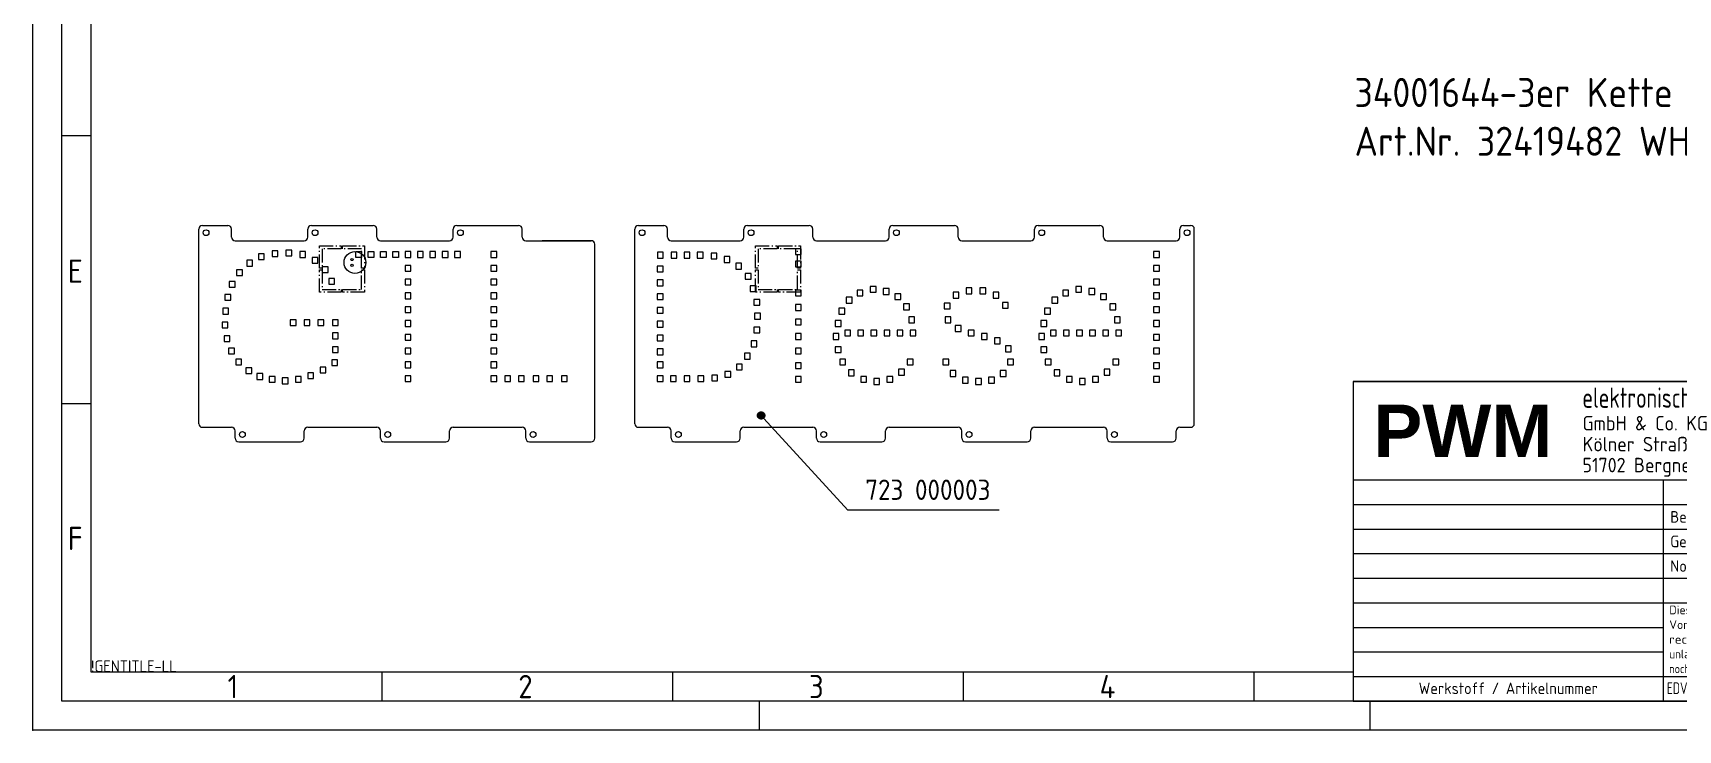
# Model space of a CAD drawing. Extents: x 0 to 874, y 0 to 598.
# Drawn here: x 0 to 566, y 0 to 240 of the extents above; entities that cross this region are included whole.
import ezdxf
from ezdxf.enums import TextEntityAlignment as Align

# ---------------------------------------------------------------- set-up
doc = ezdxf.new("R2010")
doc.units = 0
doc.header["$LTSCALE"] = 2
doc.linetypes.add('AM_DIN_G_W050', pattern=[13.75, 9.75, -1.5, 1, -1.5])
doc.linetypes.add('AM_DIN_G_W050X2', pattern=[6.875, 4.75, -0.875, 0.375, -0.875])
doc.layers.get('0').update_dxf_attribs({"linetype": 'CONTINUOUS'})
for name, color, linetype in [('AM_0', 7, 'CONTINUOUS'), ('AM_4', 3, 'CONTINUOUS'), ('AM_5', 3, 'CONTINUOUS'), ('AM_6', 2, 'CONTINUOUS'), ('AM_7', 4, 'AM_DIN_G_W050'), ('AM_BOR', 7, 'CONTINUOUS'), ('RAHM2', 1, 'CONTINUOUS')]:
    doc.layers.add(name, color=color, linetype=linetype)
doc.styles.add('ACDINTS', font='isocp.shx', dxfattribs={"height": 1})
doc.styles.add('GENISO12', font='isocp.shx')
doc.styles.add('SANSSERIFBOLD', font='sasb____.pfb', dxfattribs={"width": 2, "height": 70})
doc.styles.get("Standard").update_dxf_attribs({"font": 'ISOCP.SHX'})
doc.styles.add('URHEBER', font='isocp.shx')

# ---------------------------------------------------------------- blocks, each defined once
blk = doc.blocks.new('GEN_A3')
at = {"layer": 'AM_0'}
for p, q in [((5, 5), (5, 292)), ((415, 5), (5, 5))]:
    blk.add_line(p, q, dxfattribs=at)
at = {"layer": 'AM_BOR', "color": 1}
for p, q in [((0, 0), (0, 297)), ((10, 10), (10, 287)), ((10, 102.332), (5, 102.332)), ((10, 56.166), (5, 56.166)), ((227.12, 10), (10, 10)), ((60, 10), (60, 5)), ((110, 10), (110, 5)), ((160, 10), (160, 5)), ((210, 10), (210, 5)), ((125, 0), (125, 5)), ((230, 5), (230, 0)), ((420, 0), (0, 0))]:
    blk.add_line(p, q, dxfattribs=at)
at = {"layer": 'AM_0'}
blk.add_text('!GENTITLE-LL', height=2, dxfattribs=at).set_placement((10, 10))
at = {"layer": 'AM_BOR', "color": 1}
for s, p in [('E', (6, 77)), ('F', (6, 31)), ('1', (33.5, 5.5)), ('2', (83.5, 5.5)), ('3', (133.5, 5.5)), ('4', (183.5, 5.5))]:
    blk.add_text(s, height=4, dxfattribs=at).set_placement(p)
blk = doc.blocks.new('GENTIT-P')
at = {"layer": 'AM_0'}
for p, q in [((-182.88, 54.99), (0, 54.99)), ((0, 54.99), (0, 0))]:
    blk.add_line(p, q, dxfattribs=at)
blk.add_lwpolyline([(-182.88, 0), (0, 0), (0, 54.99), (-182.88, 54.99)], close=True, dxfattribs=at)
at = {"layer": 'AM_BOR', "color": 2}
for p, q in [((-86.36, 54.99), (-86.36, 4.23)), ((-182.88, 38.07), (0, 38.07)), ((-129.54, 38.07), (-129.54, 21.15)), ((-129.54, 21.15), (-129.54, 0)), ((-129.54, 16.92), (0, 16.92)), ((-86.36, 4.23), (-86.36, 0))]:
    blk.add_line(p, q, dxfattribs=at)
at = {"layer": 'AM_BOR', "color": 1}
for p, q in [((-50.8, 54.99), (-50.8, 48.66)), ((-86.36, 48.66), (0, 48.66)), ((-119.38, 38.07), (-119.38, 21.15)), ((-104.14, 38.07), (-104.14, 16.92)), ((-182.88, 33.84), (-86.36, 33.84)), ((-182.88, 29.61), (-86.36, 29.61)), ((-182.88, 25.38), (-86.36, 25.38)), ((-182.88, 21.15), (-129.54, 21.15)), ((-129.54, 21.15), (-86.36, 21.15)), ((-182.88, 16.92), (-129.54, 16.92)), ((-10.16, 16.92), (-10.16, 0)), ((-182.88, 12.69), (-129.54, 12.69)), ((-10.16, 12.69), (0, 12.69)), ((-182.88, 8.46), (-129.54, 8.46)), ((-10.16, 8.46), (0, 8.46)), ((-10.16, 8.46), (0, 8.46)), ((-182.88, 4.23), (0, 4.23))]:
    blk.add_line(p, q, dxfattribs=at)
at = {"layer": 'AM_BOR', "color": 2, "style": 'GENISO12', "width": 0.8}
blk.add_text('elektronische Preisanzeigen', height=3.5, dxfattribs=at).set_placement((-143.46, 50.48))
at = {"layer": 'AM_BOR', "style": 'SANSSERIFBOLD'}
blk.add_text('PWM', height=9, dxfattribs=at).set_placement((-164.02, 46.53), align=Align.MIDDLE)
at = {"layer": 'AM_BOR', "color": 1}
for s, p in [('Maßstab', (-85.14, 50.6)), ('Bearb.', (-128.34, 30.71)), ('Gepr.', (-128.34, 26.48)), ('Norm', (-128.34, 22.25))]:
    blk.add_text(s, height=2, dxfattribs=at).set_placement(p)
at = {"layer": 'AM_BOR', "color": 1, "style": 'GENISO12'}
for s, p in [('GmbH & Co. KG', (-143.44, 46.58)), ('Kölner Straße 120', (-143.44, 42.98)), ('51702 Bergneustadt', (-143.44, 39.38))]:
    blk.add_text(s, height=2.5, dxfattribs=at).set_placement(p)
at = {"layer": 'AM_BOR', "color": 1, "width": 0.983632}
blk.add_text('Datum', height=2, dxfattribs=at).set_placement((-113.39, 35.04), align=Align.CENTER)
at = {"layer": 'AM_BOR', "color": 1}
blk.add_text('Name', height=2, dxfattribs=at).set_placement((-95.12, 35.04), align=Align.RIGHT)
at = {"layer": 'AM_BOR', "color": 1, "style": 'URHEBER'}
for s, width, p in [('Diese Zeichnung darf unter gleichzeitigem', 1.1, (-128.52, 14.94)), ('Vorbehalt aller Rechte aus dem Urheber=', 1.1, (-128.52, 12.41)), ('rechtsgesetz sowie dem Gesetz gegen', 1.18, (-128.52, 9.87)), ('unlauteren Wettbewerb weder vervielfältigt', 1.03, (-128.52, 7.34)), ('noch dritten Personen zugängig gemacht werden.', 0.95, (-128.52, 4.81))]:
    blk.add_text(s, height=1.5, dxfattribs=dict(at, width=width)).set_placement(p)
at = {"layer": 'AM_BOR', "color": 1}
for s, width, p in [('Blatt', 0.7, (-9.66, 13.44)), ('Bl.ges.', 0.7, (-9.66, 9.21)), ('Revis.', 0.7, (-9.66, 4.98)), ('EDV Nr.:', 0.8, (-128.94, 1.22))]:
    blk.add_text(s, height=2, dxfattribs=dict(at, width=width)).set_placement(p)
blk.add_text('Werkstoff / Artikelnummer', height=2, dxfattribs=at).set_placement((-156.21, 1.2), align=Align.CENTER)
at = {"layer": 'AM_BOR', "color": 2, "width": 0.8}
blk.add_attdef('GEN-TITLE-SCA{5.42}', (-70.96, 50.01), '', height=3.5, dxfattribs=at)
at = {"layer": 'AM_BOR', "width": 0.8}
blk.add_attdef('GEN-TITLE-DES2{16.35}', text='', height=5, dxfattribs=at).set_placement((-43.18, 29.17), align=Align.CENTER)
at = {"layer": 'AM_BOR', "color": 1}
for tag, p in [('GEN-TITLE-DAT{5.44}', (-118.7, 30.41)), ('GEN-TITLE-NAME{5.5}', (-102.53, 30.41)), ('GEN-TITLE-CHKD{5.41}', (-118.55, 26.18)), ('GEN-TITLE-CHKM{5.5}', (-102.53, 26.18)), ('GEN-TITLE-NORM2{29.54}', (-56.05, 0.67))]:
    blk.add_attdef(tag, p, '', height=2.5, dxfattribs=at)
at = {"layer": 'AM_BOR', "color": 2}
for tag, height, width, p in [('GEN-TITLE-DES1{21.21}', 3.5, 0.9, (-43.18, 21.17)), ('GEN-TITLE-SHEET{2.62}', 3, 0.8, (-2.73, 13.44)), ('BL-GES{2.62}', 3, 0.8, (-2.73, 9.21)), ('GEN-TITLE-MAT2{2.62}', 3, 0.8, (-2.73, 4.98))]:
    blk.add_attdef(tag, text='', height=height, dxfattribs=dict(at, width=width)).set_placement(p, align=Align.CENTER)
at = {"layer": 'AM_BOR', "color": 140}
blk.add_attdef('GEN-TITLE-BG{13.37}', (-83.22, 7.07), '', height=7, dxfattribs=at)
at = {"layer": 'AM_BOR'}
blk.add_attdef('GEN-TITLE-NR{13.37}', (-61.87, 7.07), '', height=5, dxfattribs=at)
at = {"layer": 'AM_BOR', "color": 2}
blk.add_attdef('GEN-TITLE-MAT1{19.85}', text='', height=2.5, dxfattribs=at).set_placement((-156.25, 6.36), align=Align.MIDDLE)
at = {"layer": 'AM_BOR', "color": 1, "width": 0.7}
blk.add_attdef('GEN-TITLE-NORM1{14.84}', (-119.19, 1.22), '', height=2, dxfattribs=at)
at = {"layer": 'AM_BOR', "color": 1}
blk.add_attdef('GEN-TITLE-PLOT{2.94}', text='', height=2.5, dxfattribs=at).set_placement((-5.37, 0.67), align=Align.CENTER)
blk = doc.blocks.new('*U428')
at = {"layer": 'AM_6'}
blk.add_text('Art.Nr. 32419482 WH - 78215217 - Typ 5089', height=10, dxfattribs=at).set_placement((454.69, 197.75))
blk = doc.blocks.new('*U429')
at = {"layer": 'AM_6', "color": 2}
blk.add_text('34001644-3er Kette', height=10, dxfattribs=at).set_placement((454.66, 214.54))
blk = doc.blocks.new('*U441')
at = {"layer": 'AM_5', "linetype": 'CONTINUOUS'}
for p, q in [((249.3, 108.45), (249.32, 108.57)), ((249.3, 108.33), (249.3, 108.45)), ((249.3, 108.21), (249.3, 108.33)), ((249.32, 108.1), (249.3, 108.21)), ((249.32, 108.57), (249.34, 108.69)), ((249.34, 107.98), (249.32, 108.1)), ((249.34, 108.69), (249.39, 108.8)), ((249.39, 107.87), (249.34, 107.98)), ((249.39, 108.8), (249.43, 108.91)), ((249.43, 107.76), (249.39, 107.87)), ((249.43, 108.91), (249.5, 109.01)), ((249.5, 107.66), (249.43, 107.76)), ((249.5, 109.01), (249.56, 109.11)), ((249.56, 107.56), (249.5, 107.66)), ((249.56, 109.11), (249.64, 109.2)), ((249.64, 107.47), (249.56, 107.56)), ((249.64, 109.2), (249.72, 109.28)), ((249.72, 109.28), (249.83, 109.35)), ((249.83, 109.35), (249.92, 109.42)), ((249.92, 109.42), (250.04, 109.47)), ((250.04, 109.47), (250.13, 109.51)), ((250.13, 109.51), (250.27, 109.55)), ((250.27, 109.55), (250.36, 109.57)), ((250.36, 109.57), (250.6, 109.58)), ((250.6, 109.58), (250.68, 109.57)), ((250.68, 109.57), (250.84, 109.55)), ((250.84, 109.55), (250.93, 109.51)), ((250.93, 109.51), (251.06, 109.47)), ((251.06, 109.47), (251.15, 109.42)), ((251.15, 109.42), (251.27, 109.35)), ((251.27, 109.35), (251.35, 109.28)), ((251.35, 109.28), (251.45, 109.2)), ((251.45, 109.2), (251.52, 109.11)), ((251.52, 107.56), (251.45, 107.47)), ((251.52, 109.11), (251.59, 109.01)), ((251.59, 107.66), (251.52, 107.56)), ((251.59, 109.01), (251.65, 108.91)), ((251.65, 107.76), (251.59, 107.66)), ((251.65, 108.91), (251.7, 108.8)), ((251.7, 107.87), (251.65, 107.76)), ((251.7, 108.8), (251.73, 108.69)), ((251.73, 107.98), (251.7, 107.87)), ((251.73, 108.69), (251.77, 108.57)), ((251.77, 108.1), (251.73, 107.98)), ((251.77, 108.57), (251.78, 108.45)), ((251.78, 108.21), (251.77, 108.1)), ((251.78, 108.45), (251.79, 108.33)), ((251.79, 108.33), (251.78, 108.21)), ((249.72, 107.39), (249.64, 107.47)), ((249.83, 107.31), (249.72, 107.39)), ((249.92, 107.25), (249.83, 107.31)), ((250.04, 107.2), (249.92, 107.25)), ((250.13, 107.15), (250.04, 107.2)), ((250.27, 107.12), (250.13, 107.15)), ((250.36, 107.1), (250.27, 107.12)), ((250.6, 107.08), (250.36, 107.1)), ((250.68, 107.1), (250.6, 107.08)), ((250.84, 107.12), (250.68, 107.1)), ((250.93, 107.15), (250.84, 107.12)), ((251.06, 107.2), (250.93, 107.15)), ((251.15, 107.25), (251.06, 107.2)), ((251.27, 107.31), (251.15, 107.25)), ((251.35, 107.39), (251.27, 107.31)), ((251.45, 107.47), (251.35, 107.39))]:
    blk.add_line(p, q, dxfattribs=at)
at = {"layer": 'AM_5', "linetype": 'CONTINUOUS', "extrusion": (0, 0, -1)}
for points in [[(-249.32, 108.57), (-251.78, 108.45), (-249.3, 108.45)], [(-249.3, 108.45), (-251.79, 108.33), (-249.3, 108.33)], [(-249.3, 108.45), (-251.78, 108.45), (-251.79, 108.33)], [(-249.3, 108.33), (-251.78, 108.21), (-249.3, 108.21)], [(-249.3, 108.33), (-251.79, 108.33), (-251.78, 108.21)], [(-249.3, 108.21), (-251.77, 108.1), (-249.32, 108.1)], [(-249.3, 108.21), (-251.78, 108.21), (-251.77, 108.1)], [(-249.34, 108.69), (-251.77, 108.57), (-249.32, 108.57)], [(-249.32, 108.57), (-251.77, 108.57), (-251.78, 108.45)], [(-249.32, 108.1), (-251.73, 107.98), (-249.34, 107.98)], [(-249.32, 108.1), (-251.77, 108.1), (-251.73, 107.98)], [(-249.39, 108.8), (-251.73, 108.69), (-249.34, 108.69)], [(-249.34, 108.69), (-251.73, 108.69), (-251.77, 108.57)], [(-249.34, 107.98), (-251.7, 107.87), (-249.39, 107.87)], [(-249.34, 107.98), (-251.73, 107.98), (-251.7, 107.87)], [(-249.43, 108.91), (-251.7, 108.8), (-249.39, 108.8)], [(-249.39, 108.8), (-251.7, 108.8), (-251.73, 108.69)], [(-249.39, 107.87), (-251.65, 107.76), (-249.43, 107.76)], [(-249.39, 107.87), (-251.7, 107.87), (-251.65, 107.76)], [(-249.5, 109.01), (-251.65, 108.91), (-249.43, 108.91)], [(-249.43, 108.91), (-251.65, 108.91), (-251.7, 108.8)], [(-249.43, 107.76), (-251.59, 107.66), (-249.5, 107.66)], [(-249.43, 107.76), (-251.65, 107.76), (-251.59, 107.66)], [(-249.56, 109.11), (-251.59, 109.01), (-249.5, 109.01)], [(-249.5, 109.01), (-251.59, 109.01), (-251.65, 108.91)], [(-249.5, 107.66), (-251.52, 107.56), (-249.56, 107.56)], [(-249.5, 107.66), (-251.59, 107.66), (-251.52, 107.56)], [(-249.64, 109.2), (-251.52, 109.11), (-249.56, 109.11)], [(-249.56, 109.11), (-251.52, 109.11), (-251.59, 109.01)], [(-249.56, 107.56), (-251.45, 107.47), (-249.64, 107.47)], [(-249.56, 107.56), (-251.52, 107.56), (-251.45, 107.47)], [(-249.72, 109.28), (-251.45, 109.2), (-249.64, 109.2)], [(-249.64, 109.2), (-251.45, 109.2), (-251.52, 109.11)], [(-249.83, 109.35), (-251.35, 109.28), (-249.72, 109.28)], [(-249.72, 109.28), (-251.35, 109.28), (-251.45, 109.2)], [(-249.92, 109.42), (-251.27, 109.35), (-249.83, 109.35)], [(-249.83, 109.35), (-251.27, 109.35), (-251.35, 109.28)], [(-250.04, 109.47), (-251.15, 109.42), (-249.92, 109.42)], [(-249.92, 109.42), (-251.15, 109.42), (-251.27, 109.35)], [(-250.13, 109.51), (-251.06, 109.47), (-250.04, 109.47)], [(-250.04, 109.47), (-251.06, 109.47), (-251.15, 109.42)], [(-250.27, 109.55), (-250.93, 109.51), (-250.13, 109.51)], [(-250.13, 109.51), (-250.93, 109.51), (-251.06, 109.47)], [(-250.36, 109.57), (-250.84, 109.55), (-250.27, 109.55)], [(-250.27, 109.55), (-250.84, 109.55), (-250.93, 109.51)], [(-250.6, 109.58), (-250.68, 109.57), (-250.36, 109.57)], [(-250.36, 109.57), (-250.68, 109.57), (-250.84, 109.55)], [(-249.64, 107.47), (-251.35, 107.39), (-249.72, 107.39)], [(-249.64, 107.47), (-251.45, 107.47), (-251.35, 107.39)], [(-249.72, 107.39), (-251.27, 107.31), (-249.83, 107.31)], [(-249.72, 107.39), (-251.35, 107.39), (-251.27, 107.31)], [(-249.83, 107.31), (-251.15, 107.25), (-249.92, 107.25)], [(-249.83, 107.31), (-251.27, 107.31), (-251.15, 107.25)], [(-249.92, 107.25), (-251.06, 107.2), (-250.04, 107.2)], [(-249.92, 107.25), (-251.15, 107.25), (-251.06, 107.2)], [(-250.04, 107.2), (-250.93, 107.15), (-250.13, 107.15)], [(-250.04, 107.2), (-251.06, 107.2), (-250.93, 107.15)], [(-250.13, 107.15), (-250.84, 107.12), (-250.27, 107.12)], [(-250.13, 107.15), (-250.93, 107.15), (-250.84, 107.12)], [(-250.27, 107.12), (-250.68, 107.1), (-250.36, 107.1)], [(-250.27, 107.12), (-250.84, 107.12), (-250.68, 107.1)], [(-250.36, 107.1), (-250.68, 107.1), (-250.6, 107.08)]]:
    blk.add_solid(points, dxfattribs=at)
blk = doc.blocks.new('*U442')
at = {"layer": 'AM_5', "color": 2, "style": 'ACDINTS'}
blk.add_text('723 000003', height=7, dxfattribs=at).set_placement((286.34, 79.26))
blk = doc.blocks.new('*S235')
at = {"layer": 'AM_5', "linetype": 'CONTINUOUS'}
blk.add_line((251.39, 107.41), (255.27, 103.17), dxfattribs=at)
at = {"layer": 'AM_5'}
for p, q in [((280.39, 75.76), (255.27, 103.17)), ((332.48, 75.76), (280.39, 75.76))]:
    blk.add_line(p, q, dxfattribs=at)
at = {"layer": 'AM_0'}
blk.add_blockref('*U442', (0, 0), dxfattribs=at)
at = {"layer": 'AM_5', "linetype": 'CONTINUOUS'}
blk.add_blockref('*U441', (0, 0), dxfattribs=at)
blk = doc.blocks.new('A$C191A053E')
at = {"layer": 'AM_7', "linetype": 'AM_DIN_G_W050X2'}
for p, q in [((0, 16.5), (0, 32)), ((0, 32), (15, 32)), ((2, 30), (2, 16.5)), ((15, 30), (2, 30)), ((15, 32), (15, 30)), ((16, 32), (31, 32)), ((16, 30), (16, 32)), ((29, 30), (16, 30)), ((29, 16.5), (29, 30)), ((31, 32), (31, 16.5)), ((2, 16.5), (0, 16.5)), ((0, 15.5), (2, 15.5)), ((0, 0), (0, 15.5)), ((2, 15.5), (2, 2)), ((31, 16.5), (29, 16.5)), ((29, 15.5), (31, 15.5)), ((29, 2), (29, 15.5)), ((31, 15.5), (31, 0)), ((15, 0), (0, 0)), ((2, 2), (15, 2)), ((15, 2), (15, 0)), ((16, 2), (29, 2)), ((16, 0), (16, 2)), ((31, 0), (16, 0))]:
    blk.add_line(p, q, dxfattribs=at)
blk = doc.blocks.new('A$C31A6BC56')
at = {"layer": 'AM_0'}
for p, q in [((-30, 7.5), (-30, 141.5)), ((-27.5, 144), (-10, 144)), ((-7.5, 136), (-7.5, 141.5)), ((-7.5, 140.1), (-7.5, 141.5)), ((45, 136), (45, 141.5)), ((47.5, 144), (90, 144)), ((92.5, 136), (92.5, 141.5)), ((145, 136), (145, 141.5)), ((147.5, 144), (190, 144)), ((192.5, 136), (192.5, 141.5)), ((245, 136), (245, 141.5)), ((247.5, 144), (290, 144)), ((292.5, 136), (292.5, 141.5)), ((345, 136), (345, 141.5)), ((347.5, 144), (352.5, 144)), ((355, 7.5), (355, 141.5)), ((-5, 133.5), (42.5, 133.5)), ((95, 133.5), (142.5, 133.5)), ((195, 133.5), (242.5, 133.5)), ((295, 133.5), (342.5, 133.5)), ((-27.5, 5), (-7.5, 5)), ((-5, -2.5), (-5, 2.5)), ((42.5, -2.5), (42.5, 2.5)), ((45, 5), (92.5, 5)), ((95, -2.5), (95, 2.5)), ((142.5, -2.5), (142.5, 2.5)), ((145, 5), (192.5, 5)), ((195, -2.5), (195, 2.5)), ((242.5, -2.5), (242.5, 2.5)), ((245, 5), (292.5, 5)), ((295, -2.5), (295, 2.5)), ((342.5, -2.5), (342.5, 2.5)), ((345, 5), (352.5, 5)), ((-2.5, -5), (40, -5)), ((97.5, -5), (140, -5)), ((197.5, -5), (240, -5)), ((297.5, -5), (340, -5))]:
    blk.add_line(p, q, dxfattribs=at)
for centre, start, end in [((-27.5, 141.5), 90, 180), ((-10, 141.5), 0, 90), ((-5, 136), 180, 270), ((42.5, 136), 270, 0), ((47.5, 141.5), 90, 180), ((90, 141.5), 0, 90), ((95, 136), 180, 270), ((142.5, 136), 270, 0), ((147.5, 141.5), 90, 180), ((190, 141.5), 0, 90), ((195, 136), 180, 270), ((242.5, 136), 270, 0), ((247.5, 141.5), 90, 180), ((290, 141.5), 0, 90), ((295, 136), 180, 270), ((342.5, 136), 270, 0), ((347.5, 141.5), 90, 180), ((352.5, 141.5), 0, 90), ((-27.5, 7.5), 180, 270), ((-7.5, 2.5), 0, 90), ((45, 2.5), 90, 180), ((92.5, 2.5), 0, 90), ((145, 2.5), 90, 180), ((192.5, 2.5), 0, 90), ((245, 2.5), 90, 180), ((292.5, 2.5), 0, 90), ((345, 2.5), 90, 180), ((352.5, 7.5), 270, 0), ((-2.5, -2.5), 180, 270), ((40, -2.5), 270, 0), ((97.5, -2.5), 180, 270), ((140, -2.5), 270, 0), ((197.5, -2.5), 180, 270), ((240, -2.5), 270, 0), ((297.5, -2.5), 180, 270), ((340, -2.5), 270, 0)]:
    blk.add_arc(centre, 2.5, start, end, dxfattribs=at)
at = {"layer": 'AM_4'}
for points in [[(-14.4, 121.5), (-10.4, 121.5), (-10.4, 125.5), (-14.4, 125.5)], [(-5, 121.5), (-1, 121.5), (-1, 125.5), (-5, 125.5)], [(4, 121.5), (8, 121.5), (8, 125.5), (4, 125.5)], [(13, 121.5), (17, 121.5), (17, 125.5), (13, 125.5)], [(22.5, 121), (26.5, 121), (26.5, 125), (22.5, 125)], [(80.5, 124), (84.5, 124), (84.5, 128), (80.5, 128)], [(327, 122), (331, 122), (331, 126), (327, 126)], [(-14.5, 112), (-10.5, 112), (-10.5, 116), (-14.5, 116)], [(31.5, 118.5), (35.5, 118.5), (35.5, 122.5), (31.5, 122.5)], [(39.5, 114), (43.5, 114), (43.5, 118), (39.5, 118)], [(80.5, 115.5), (84.5, 115.5), (84.5, 119.5), (80.5, 119.5)], [(327, 112.5), (331, 112.5), (331, 116.5), (327, 116.5)], [(-14.5, 102.5), (-10.5, 102.5), (-10.5, 106.5), (-14.5, 106.5)], [(46, 107), (50, 107), (50, 111), (46, 111)], [(49.5, 98.5), (53.5, 98.5), (53.5, 102.5), (49.5, 102.5)], [(132, 98), (136, 98), (136, 102), (132, 102)], [(273.5, 98), (277.5, 98), (277.5, 102), (273.5, 102)], [(327, 103), (331, 103), (331, 107), (327, 107)], [(-14.5, 93), (-10.5, 93), (-10.5, 97), (-14.5, 97)], [(52, 89), (56, 89), (56, 93), (52, 93)], [(80.5, 95.5), (84.5, 95.5), (84.5, 99.5), (80.5, 99.5)], [(115.5, 90.5), (119.5, 90.5), (119.5, 94.5), (115.5, 94.5)], [(123, 95.5), (127, 95.5), (127, 99.5), (123, 99.5)], [(141, 96.5), (145, 96.5), (145, 100.5), (141, 100.5)], [(149, 93), (153, 93), (153, 97), (149, 97)], [(189, 94), (193, 94), (193, 98), (189, 98)], [(198, 97), (202, 97), (202, 101), (198, 101)], [(207.5, 97), (211.5, 97), (211.5, 101), (207.5, 101)], [(216.5, 94), (220.5, 94), (220.5, 98), (216.5, 98)], [(223, 87), (227, 87), (227, 91), (223, 91)], [(257, 90.5), (261, 90.5), (261, 94.5), (257, 94.5)], [(264.5, 95.5), (268.5, 95.5), (268.5, 99.5), (264.5, 99.5)], [(282.5, 96.5), (286.5, 96.5), (286.5, 100.5), (282.5, 100.5)], [(290.5, 93), (294.5, 93), (294.5, 97), (290.5, 97)], [(327, 93.5), (331, 93.5), (331, 97.5), (327, 97.5)], [(-14.5, 83.5), (-10.5, 83.5), (-10.5, 87.5), (-14.5, 87.5)], [(52.5, 79.5), (56.5, 79.5), (56.5, 83.5), (52.5, 83.5)], [(80.5, 85.5), (84.5, 85.5), (84.5, 89.5), (80.5, 89.5)], [(80.5, 75.5), (84.5, 75.5), (84.5, 79.5), (80.5, 79.5)], [(110.5, 83), (114.5, 83), (114.5, 87), (110.5, 87)], [(155, 86), (159, 86), (159, 90), (155, 90)], [(158.5, 77), (162.5, 77), (162.5, 81), (158.5, 81)], [(183, 86.5), (187, 86.5), (187, 90.5), (183, 90.5)], [(183.5, 77), (187.5, 77), (187.5, 81), (183.5, 81)], [(252, 83), (256, 83), (256, 87), (252, 87)], [(297, 86), (301, 86), (301, 90), (297, 90)], [(300, 77), (304, 77), (304, 81), (300, 81)], [(327, 84), (331, 84), (331, 88), (327, 88)], [(-14.5, 74), (-10.5, 74), (-10.5, 78), (-14.5, 78)], [(-14.5, 64.5), (-10.5, 64.5), (-10.5, 68.5), (-14.5, 68.5)], [(52, 70), (56, 70), (56, 74), (52, 74)], [(80.5, 65.5), (84.5, 65.5), (84.5, 69.5), (80.5, 69.5)], [(106.5, 65.5), (110.5, 65.5), (110.5, 69.5), (106.5, 69.5)], [(108, 74.5), (112, 74.5), (112, 78.5), (108, 78.5)], [(114.5, 68), (118.5, 68), (118.5, 72), (114.5, 72)], [(123.5, 68), (127.5, 68), (127.5, 72), (123.5, 72)], [(132.5, 68), (136.5, 68), (136.5, 72), (132.5, 72)], [(141.5, 68), (145.5, 68), (145.5, 72), (141.5, 72)], [(150.5, 68), (154.5, 68), (154.5, 72), (150.5, 72)], [(159.5, 68), (163.5, 68), (163.5, 72), (159.5, 72)], [(190.5, 71), (194.5, 71), (194.5, 75), (190.5, 75)], [(199.5, 68), (203.5, 68), (203.5, 72), (199.5, 72)], [(208.5, 65.5), (212.5, 65.5), (212.5, 69.5), (208.5, 69.5)], [(248, 65.5), (252, 65.5), (252, 69.5), (248, 69.5)], [(249.5, 74.5), (253.5, 74.5), (253.5, 78.5), (249.5, 78.5)], [(256, 68), (260, 68), (260, 72), (256, 72)], [(265, 68), (269, 68), (269, 72), (265, 72)], [(274, 68), (278, 68), (278, 72), (274, 72)], [(283, 68), (287, 68), (287, 72), (283, 72)], [(292, 68), (296, 68), (296, 72), (292, 72)], [(301, 68), (305, 68), (305, 72), (301, 72)], [(327, 74.5), (331, 74.5), (331, 78.5), (327, 78.5)], [(327, 65), (331, 65), (331, 69), (327, 69)], [(-14.5, 55), (-10.5, 55), (-10.5, 59), (-14.5, 59)], [(50, 60.5), (54, 60.5), (54, 64.5), (50, 64.5)], [(80.5, 55.5), (84.5, 55.5), (84.5, 59.5), (80.5, 59.5)], [(108, 56.5), (112, 56.5), (112, 60.5), (108, 60.5)], [(217.5, 62.5), (221.5, 62.5), (221.5, 66.5), (217.5, 66.5)], [(225, 57), (229, 57), (229, 61), (225, 61)], [(249.5, 56.5), (253.5, 56.5), (253.5, 60.5), (249.5, 60.5)], [(327, 55.5), (331, 55.5), (331, 59.5), (327, 59.5)], [(-14.5, 46), (-10.5, 46), (-10.5, 50), (-14.5, 50)], [(40, 44.5), (44, 44.5), (44, 48.5), (40, 48.5)], [(45.5, 52), (49.5, 52), (49.5, 56), (45.5, 56)], [(80.5, 45.5), (84.5, 45.5), (84.5, 49.5), (80.5, 49.5)], [(111, 48), (115, 48), (115, 52), (111, 52)], [(157.5, 48), (161.5, 48), (161.5, 52), (157.5, 52)], [(182, 48), (186, 48), (186, 52), (182, 52)], [(226.5, 48), (230.5, 48), (230.5, 52), (226.5, 52)], [(252.5, 48), (256.5, 48), (256.5, 52), (252.5, 52)], [(299, 48), (303, 48), (303, 52), (299, 52)], [(327, 45.5), (331, 45.5), (331, 49.5), (327, 49.5)], [(-14.5, 36.5), (-10.5, 36.5), (-10.5, 40.5), (-14.5, 40.5)], [(-5.5, 36.5), (-1.5, 36.5), (-1.5, 40.5), (-5.5, 40.5)], [(4, 36.5), (8, 36.5), (8, 40.5), (4, 40.5)], [(13.5, 36.5), (17.5, 36.5), (17.5, 40.5), (13.5, 40.5)], [(23, 37), (27, 37), (27, 41), (23, 41)], [(32, 39.5), (36, 39.5), (36, 43.5), (32, 43.5)], [(80.5, 36), (84.5, 36), (84.5, 40), (80.5, 40)], [(117, 40.5), (121, 40.5), (121, 44.5), (117, 44.5)], [(125.5, 36), (129.5, 36), (129.5, 40), (125.5, 40)], [(134.5, 34.5), (138.5, 34.5), (138.5, 38.5), (134.5, 38.5)], [(143.5, 36), (147.5, 36), (147.5, 40), (143.5, 40)], [(151.5, 41), (155.5, 41), (155.5, 45), (151.5, 45)], [(187, 40), (191, 40), (191, 44), (187, 44)], [(195.5, 35.5), (199.5, 35.5), (199.5, 39.5), (195.5, 39.5)], [(204.5, 34.5), (208.5, 34.5), (208.5, 38.5), (204.5, 38.5)], [(213.5, 35.5), (217.5, 35.5), (217.5, 39.5), (213.5, 39.5)], [(221.5, 40), (225.5, 40), (225.5, 44), (221.5, 44)], [(258.5, 40.5), (262.5, 40.5), (262.5, 44.5), (258.5, 44.5)], [(267, 36), (271, 36), (271, 40), (267, 40)], [(276, 34.5), (280, 34.5), (280, 38.5), (276, 38.5)], [(285, 36), (289, 36), (289, 40), (285, 40)], [(293, 41), (297, 41), (297, 45), (293, 45)], [(327, 36), (331, 36), (331, 40), (327, 40)]]:
    blk.add_lwpolyline(points, close=True, dxfattribs=at)
for centre in [(-25, 139), (50, 139), (150, 139), (250, 139), (350, 139), (0, 0), (100, 0), (200, 0), (300, 0)]:
    blk.add_circle(centre, 2, dxfattribs=at)
blk.add_blockref('A$C191A053E', (53, 98), dxfattribs=at)
blk = doc.blocks.new('A$C3FCB7E5D')
at = {"layer": 'AM_4'}
blk.add_lwpolyline([(-2, -2), (2, -2), (2, 2), (-2, 2)], close=True, dxfattribs=at)
blk = doc.blocks.new('A$C7F2517E4')
at = {"layer": 'AM_4'}
for p in [(0, 85.499956), (0, 75.999848), (0, 66.499994), (0, 56.999886), (0, 47.499778), (0, 37.999924), (0, 28.499816), (0, 18.999962), (0, 9.499854), (0, 0), (9.500108, 0), (18.999962, 0), (28.999942, 0), (38.50005, 0), (48.50003, 0)]:
    blk.add_blockref('A$C3FCB7E5D', p, dxfattribs=at)
blk = doc.blocks.new('A$C63CAC0CC')
at = {"layer": 'AM_4'}
for points in [[(20.5, 122.5), (24.5, 122.5), (24.5, 126.5), (20.5, 126.5)], [(30, 123), (34, 123), (34, 127), (30, 127)], [(39.5, 122), (43.5, 122), (43.5, 126), (39.5, 126)], [(-4, 109.5), (0, 109.5), (0, 113.5), (-4, 113.5)], [(3, 116), (7, 116), (7, 120), (3, 120)], [(11, 120.5), (15, 120.5), (15, 124.5), (11, 124.5)], [(48, 118), (52, 118), (52, 122), (48, 122)], [(55, 111.5), (59, 111.5), (59, 115.5), (55, 115.5)], [(-9, 101.5), (-5, 101.5), (-5, 105.5), (-9, 105.5)], [(59.5, 103.5), (63.5, 103.5), (63.5, 107.5), (59.5, 107.5)], [(-12, 92.5), (-8, 92.5), (-8, 96.5), (-12, 96.5)], [(-13.5, 83), (-9.5, 83), (-9.5, 87), (-13.5, 87)], [(-14, 73.5), (-10, 73.5), (-10, 77.5), (-14, 77.5)], [(-12.5, 64), (-8.5, 64), (-8.5, 68), (-12.5, 68)], [(33, 75), (37, 75), (37, 79), (33, 79)], [(42.5, 75), (46.5, 75), (46.5, 79), (42.5, 79)], [(52, 75), (56, 75), (56, 79), (52, 79)], [(62, 75), (66, 75), (66, 79), (62, 79)], [(62, 66), (66, 66), (66, 70), (62, 70)], [(-9.5, 55.5), (-5.5, 55.5), (-5.5, 59.5), (-9.5, 59.5)], [(62, 56.5), (66, 56.5), (66, 60.5), (62, 60.5)], [(-4.5, 48), (-0.5, 48), (-0.5, 52), (-4.5, 52)], [(2.5, 42), (6.5, 42), (6.5, 46), (2.5, 46)], [(53.5, 42.5), (57.5, 42.5), (57.5, 46.5), (53.5, 46.5)], [(61.5, 47.5), (65.5, 47.5), (65.5, 51.5), (61.5, 51.5)], [(10, 38), (14, 38), (14, 42), (10, 42)], [(18.5, 36), (22.5, 36), (22.5, 40), (18.5, 40)], [(27.5, 35), (31.5, 35), (31.5, 39), (27.5, 39)], [(36.5, 36), (40.5, 36), (40.5, 40), (36.5, 40)], [(45, 38.5), (49, 38.5), (49, 42.5), (45, 42.5)]]:
    blk.add_lwpolyline(points, close=True, dxfattribs=at)
blk = doc.blocks.new('A$C502DE13D')
at = {"layer": 'AM_0'}
for p, q in [((-15, 3.75), (-15, 70.75)), ((-13.75, 72), (-5, 72)), ((-3.75, 68), (-3.75, 70.75)), ((-3.75, 70.06), (-3.75, 70.75)), ((22.5, 68), (22.5, 70.75)), ((23.75, 72), (45, 72)), ((46.25, 68), (46.25, 70.75)), ((72.5, 68), (72.5, 70.75)), ((73.75, 72), (95, 72)), ((96.25, 68), (96.25, 70.75)), ((-2.5, 66.75), (21.25, 66.75)), ((47.5, 66.75), (71.25, 66.75)), ((97.5, 66.75), (108.75, 66.75)), ((120.05, 66.75), (103.13, 66.75)), ((108.75, 66.75), (120.05, 66.75)), ((121.25, -1.25), (121.25, 65.55)), ((-13.75, 2.5), (-3.75, 2.5)), ((-2.5, -1.25), (-2.5, 1.25)), ((21.25, -1.25), (21.25, 1.25)), ((22.5, 2.5), (46.25, 2.5)), ((47.5, -1.25), (47.5, 1.25)), ((71.25, -1.25), (71.25, 1.25)), ((72.5, 2.5), (96.25, 2.5)), ((97.5, -1.25), (97.5, 1.25)), ((-1.25, -2.5), (20, -2.5)), ((48.75, -2.5), (70, -2.5)), ((98.75, -2.5), (119.99, -2.5))]:
    blk.add_line(p, q, dxfattribs=at)
for centre, start, end in [((-13.75, 70.75), 90, 180), ((-5, 70.75), 0, 90), ((-2.5, 68), 180, 270), ((21.25, 68), 270, 0), ((23.75, 70.75), 90, 180), ((45, 70.75), 0, 90), ((47.5, 68), 180, 270), ((71.25, 68), 270, 0), ((73.75, 70.75), 90, 180), ((95, 70.75), 0, 90), ((97.5, 68), 180, 270), ((120, 65.5), 359.9585, 90.0422), ((-13.75, 3.75), 180, 270), ((-3.75, 1.25), 0, 90), ((22.5, 1.25), 90, 180), ((46.25, 1.25), 0, 90), ((72.5, 1.25), 90, 180), ((96.25, 1.25), 0, 90), ((-1.25, -1.25), 180, 270), ((20, -1.25), 270, 0), ((48.75, -1.25), 180, 270), ((70, -1.25), 270, 0), ((98.75, -1.25), 180, 270), ((120, -1.25), 270, 0)]:
    blk.add_arc(centre, 1.25, start, end, dxfattribs=at)
at = {"layer": 'AM_4'}
for points in [[(41, 61), (39, 61), (39, 63), (41, 63)], [(45.25, 61), (43.25, 61), (43.25, 63), (45.25, 63)], [(49.5, 61), (47.5, 61), (47.5, 63), (49.5, 63)], [(53.75, 61), (51.75, 61), (51.75, 63), (53.75, 63)], [(56, 61), (58, 61), (58, 63), (56, 63)], [(60.25, 61), (62.25, 61), (62.25, 63), (60.25, 63)], [(64.5, 61), (66.5, 61), (66.5, 63), (64.5, 63)], [(68.75, 61), (70.75, 61), (70.75, 63), (68.75, 63)], [(73, 61), (75, 61), (75, 63), (73, 63)], [(56, 56.25), (58, 56.25), (58, 58.25), (56, 58.25)], [(56, 51.5), (58, 51.5), (58, 53.5), (56, 53.5)], [(56, 46.75), (58, 46.75), (58, 48.75), (56, 48.75)], [(56, 42), (58, 42), (58, 44), (56, 44)], [(56, 37.25), (58, 37.25), (58, 39.25), (56, 39.25)], [(56, 32.5), (58, 32.5), (58, 34.5), (56, 34.5)], [(56, 27.75), (58, 27.75), (58, 29.75), (56, 29.75)], [(56, 23), (58, 23), (58, 25), (56, 25)], [(56, 18.25), (58, 18.25), (58, 20.25), (56, 20.25)]]:
    blk.add_lwpolyline(points, close=True, dxfattribs=at)
for centre in [(-12.5, 69.5), (-12.5, 69.5), (25, 69.5), (75, 69.5), (0, 0), (50, 0), (100, 0)]:
    blk.add_circle(centre, 1, dxfattribs=at)
at = {"layer": 'AM_5'}
for centre, radius in [((38.75, 59.25), 3.75), ((37.75, 60.25), 0.375), ((37.75, 58.25), 0.375)]:
    blk.add_circle(centre, radius, dxfattribs=at)
at = {"layer": 'AM_0', "xscale": 0.5, "yscale": 0.5, "zscale": 0.5}
for name, p in [('A$C31A6BC56', (150, 0)), ('A$C63CAC0CC', (0, 0)), ('A$C7F2517E4', (86.5, 19.25))]:
    blk.add_blockref(name, p, dxfattribs=at)
at = {"layer": 'AM_4', "xscale": 0.5, "yscale": 0.5, "zscale": 0.5}
blk.add_blockref('A$C191A053E', (26.5, 49), dxfattribs=at)

msp = doc.modelspace()

# ---------------------------------------------------------------- linework, layer by layer
msp.add_point((0, 0))

# ---------------------------------------------------------------- block references
at = {"layer": 'AM_0', "xscale": 2, "yscale": 2, "zscale": 2}
msp.add_blockref('GEN_A3', (0, 0), dxfattribs=at)
at = {"layer": 'AM_0'}
for name, p in [('*U429', (0, 0)), ('*U428', (0, 0)), ('A$C502DE13D', (72.057, 101.76))]:
    msp.add_blockref(name, p, dxfattribs=at)
ref = msp.add_blockref('GENTIT-P', (820, 10), dxfattribs=dict(at, xscale=2, yscale=2, zscale=2))
ref.add_attrib('GEN-TITLE-SCA{5.42}', '1:2', (678.081, 110.029), dxfattribs={"layer": 'AM_BOR', "color": 2, "height": 7, "width": 0.8})
ref.add_attrib('GEN-TITLE-DAT{5.44}', '04.05.2022', (582.596, 70.82), dxfattribs={"layer": 'AM_BOR', "color": 1, "height": 5, "width": 0.897564})
ref.add_attrib('GEN-TITLE-NAME{5.5}', 'Hoemmen', (614.935, 70.82), dxfattribs={"layer": 'AM_BOR', "color": 1, "height": 5})
ref.add_attrib('GEN-TITLE-DES2{16.35}', 'SMD Produkt GTL', dxfattribs={"layer": 'AM_BOR', "height": 10, "width": 0.8}).set_placement((733.64, 68.349), align=Align.CENTER)
ref.add_attrib('GEN-TITLE-DES1{21.21}', '149x272 VH 85mm', dxfattribs={"layer": 'AM_BOR', "color": 2, "height": 7, "width": 0.9}).set_placement((733.64, 52.349), align=Align.CENTER)
ref.add_attrib('GEN-TITLE-NR{13.37}', '0000148', (696.264, 24.15), dxfattribs={"layer": 'AM_BOR', "height": 10})
ref.add_attrib('BL-GES{2.62}', '1', dxfattribs={"layer": 'AM_BOR', "color": 2, "height": 6, "width": 0.8}).set_placement((814.543, 28.42), align=Align.CENTER)
ref.add_attrib('GEN-TITLE-BG{13.37}', '723', (653.562, 24.15), dxfattribs={"layer": 'AM_BOR', "color": 140, "height": 14})
at = {"layer": 'AM_5'}
msp.add_blockref('*S235', (0, 0), dxfattribs=at)

doc.saveas('drawing.dxf')
